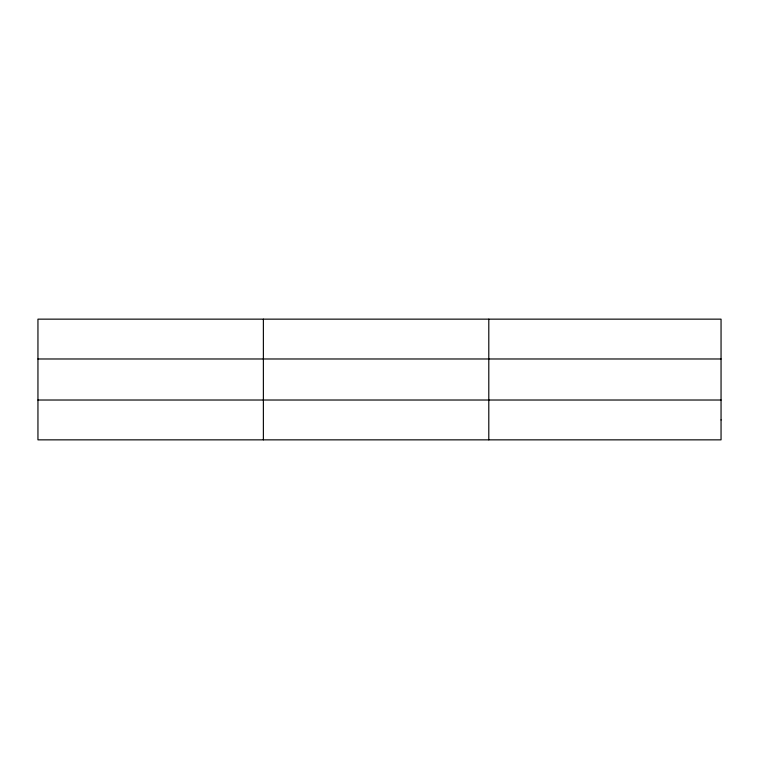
<?xml version="1.0" encoding="UTF-8"?>
<svg xmlns="http://www.w3.org/2000/svg" width="759" height="759" viewBox="0 0 759 759"><rect width="100%" height="100%" fill="white"/><g stroke="black" fill="none" stroke-linecap="round" stroke-linejoin="round"><path stroke-width="1.14" d="M263.373 439.85L263.373 319.15M488.796 439.85L488.796 319.15M37.95 358.979L721.05 358.979M37.95 400.021L721.05 400.021M721.05 419.936L721.05 439.85L37.95 439.85L37.95 319.15L721.05 319.15L721.05 419.936"/></g></svg>
